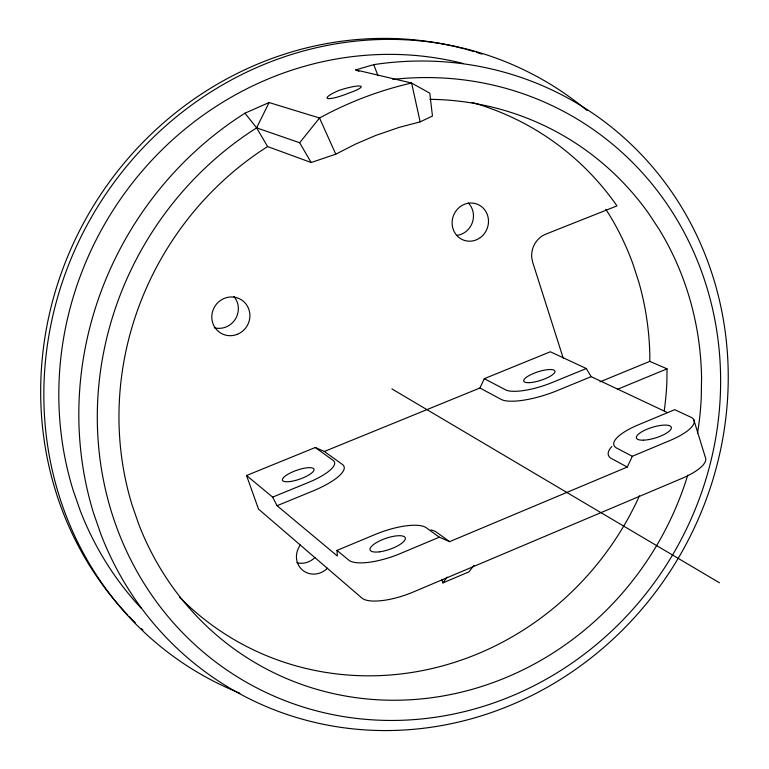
<?xml version="1.0" encoding="UTF-8"?>
<svg xmlns="http://www.w3.org/2000/svg" width="769" height="769" viewBox="0 0 769 769"><rect width="100%" height="100%" fill="white"/><g stroke="black" fill="none" stroke-linecap="round" stroke-linejoin="round"><path stroke-width="1.15" d="M600.003 381.857L649.776 361.372L649.843 355.739A291.518 275.004 -59.4 0 0 638.751 281.887L633.012 264.18A291.518 275.004 -59.4 0 0 608.913 214.09L605.77 209.351M649.776 361.372L667.05 368.841L666.867 382.222A296.113 278.782 -59.4 0 1 664.224 410.819M693.763 419.663L705.288 457.199A41.786 13.256 -17 0 1 681.728 478.481L413.318 591.995A42.612 13.919 -19 0 1 361.92 598.061L258.49 509.078L246.551 475.502L315.29 447.5L324.355 451.47L479.923 388.009L484.297 378.675L550.335 351.779L586.314 368.524L591.178 376.656L667.425 412.578M246.551 475.502L272.659 497.12L277.071 505.704L337.331 556.006L337.005 550.402L375.368 534.407A42.785 13.381 -19 0 1 426.218 527.726L439.32 537.195L449.615 541.655L627.273 467.052L632.329 456.286L669.953 440.522A41.949 12.746 -17.1 0 0 690.783 417.163L674.721 409.685L638.251 424.873A41.949 12.746 -17.1 0 0 616.738 448.106L632.329 456.286M392.844 79.438A326.585 306.273 -59.4 0 1 705.836 479.491A326.585 306.273 -59.4 0 1 215.291 661.686A326.585 306.273 -59.4 0 1 248.954 132.874L256.625 127.856L269.083 102.537L319.529 118.003A364.006 338.427 -59.4 0 1 411.588 83.042L429.775 93.164L432.466 116.042L420.162 121.848L399.13 127.385L375.83 135.402L355.547 144.082L335.774 154.185L311.176 162.519L267.612 146.571L256.625 127.856L244.946 113.197L236.939 118.426A340.081 319.154 -59.4 0 0 93.414 512.654L100.835 534.109A340.081 319.154 -59.4 0 0 492.496 712.152A340.081 319.154 -59.4 0 0 722.725 316.097A340.081 319.154 -59.4 0 0 373.744 64.644L355.73 69.883L358.902 71.344M441.714 579.518L442.867 582.912L447.164 577.125M473.983 565.321L468.869 571.905L442.867 582.912M311.176 162.519L299.66 142.755L319.529 118.003L335.774 154.185M267.612 146.571L259.355 151.964A305.293 286.27 -59.4 0 0 132.114 505.089L138.766 524.285A305.293 286.27 -59.4 0 0 419.153 699.117A305.293 286.27 -59.4 0 0 687.726 475.155M244.946 113.197L269.083 102.537M439.32 537.195L400.178 553.603A42.785 13.381 -19 0 1 348.722 560.111L337.005 550.402M617.382 389.345L667.05 368.841M277.071 505.704L312.791 491.035A45.967 12.996 -19.3 0 0 342.378 464.438L324.355 451.47M591.178 376.656L557.112 390.652A45.044 12.467 -17.8 0 1 501.157 399.399L479.923 388.009M272.659 497.12L308.331 482.499A38.402 10.756 -19.3 0 0 333.14 460.4L315.29 447.5M586.314 368.524L552.296 382.472A37.633 10.324 -17.8 0 1 505.618 389.864L484.297 378.675M355.73 69.883L411.588 83.042L420.162 121.848M256.625 127.856L299.66 142.755M627.273 467.052L611.749 458.718A50.216 15.399 -17.1 0 1 611.864 446.453M391.892 388.893L719.448 582.787M449.615 541.655L436.388 532.138A51.206 16.159 -19 0 0 430.803 529.899M373.744 64.644L377.954 75.631M563.264 358.296L532.686 262.277L531.735 257.557A21.945 20.378 -68.8 0 1 545.836 234.132L616.911 205.919L615.46 203.727A296.113 278.782 -59.4 0 0 472.012 102.469M239.89 693.177A342.907 323.316 -59.4 0 1 94.635 211.744A342.907 323.316 -59.4 0 1 587.016 110.486M142.957 630.022A340.907 321.673 -59.4 0 1 141.217 628.417M135.229 622.679A340.907 321.673 -59.4 0 1 129.394 616.776M127.76 615.056A340.907 321.673 -59.4 0 1 90.838 210.216A340.907 321.673 -59.4 0 1 463.842 48.726M464.995 49.033A340.907 321.673 -59.4 0 1 474.117 51.638M476.386 52.33A340.907 321.673 -59.4 0 1 482.019 54.147M141.467 608.51A328.286 309.513 -59.4 0 1 80.236 510.654L73.036 489.901A328.286 309.513 -59.4 0 1 211.225 109.611L218.954 104.584A328.286 309.513 -59.4 0 1 463.178 63.5M468.292 202.949A18.927 17.812 -69.9 0 1 472.31 222.674A18.927 17.812 -69.9 0 1 456.68 235.391M233.891 296.488A19.263 18.571 -57.6 0 1 235.324 319.164A19.263 18.571 -57.6 0 1 214.282 327.757M327.44 568.204A19.129 17.889 -49.8 0 1 302.428 570.04A19.129 17.889 -49.8 0 1 300.323 545.038M314.982 557.467A18.841 17.649 -49.6 0 1 296.882 562.687M639.462 495.842A296.113 278.782 -59.4 0 1 179.648 597.244M429.958 99.326A305.293 286.27 -59.4 0 1 648.921 213.83L659.504 229.941A305.293 286.27 -59.4 0 1 701.568 377.848L701.261 397.496A305.293 286.27 -59.4 0 1 697.512 433.245M480.308 237.611A19.225 18.052 -69.7 0 0 478.462 204.717A19.225 18.052 -69.7 0 0 452.134 224.01A19.225 18.052 -69.7 0 0 480.308 237.611M237.14 334.38A19.571 18.841 -57.6 0 0 243.273 301.217A19.571 18.841 -57.6 0 0 212.129 313.396A19.571 18.841 -57.6 0 0 237.14 334.38M379.655 551.806A18.61 5.825 -19 0 0 405.33 538.127A18.61 5.825 -19 0 0 377.992 541.732A18.61 5.825 -19 0 0 379.655 551.806M290.605 481.471A16.707 4.681 -19.3 0 0 314.06 469.532A16.707 4.681 -19.3 0 0 290.019 473.118A16.707 4.681 -19.3 0 0 290.605 481.471M529.533 382.645A16.37 4.489 -17.8 0 0 554.805 372.263A16.37 4.489 -17.8 0 0 533.696 373.378A16.37 4.489 -17.8 0 0 529.533 382.645M643.432 440.166A18.245 5.546 -17.1 0 0 671.26 428.468A18.245 5.546 -17.1 0 0 646.864 429.275A18.245 5.546 -17.1 0 0 643.432 440.166M327.805 98.48A17.966 3.038 -20.4 0 0 348.915 93.039A17.966 2.749 -16.5 0 0 360.459 86.128A17.966 2.749 -16.5 0 0 339.023 90.415A17.966 3.038 -20.4 0 0 327.805 98.48"/></g></svg>
